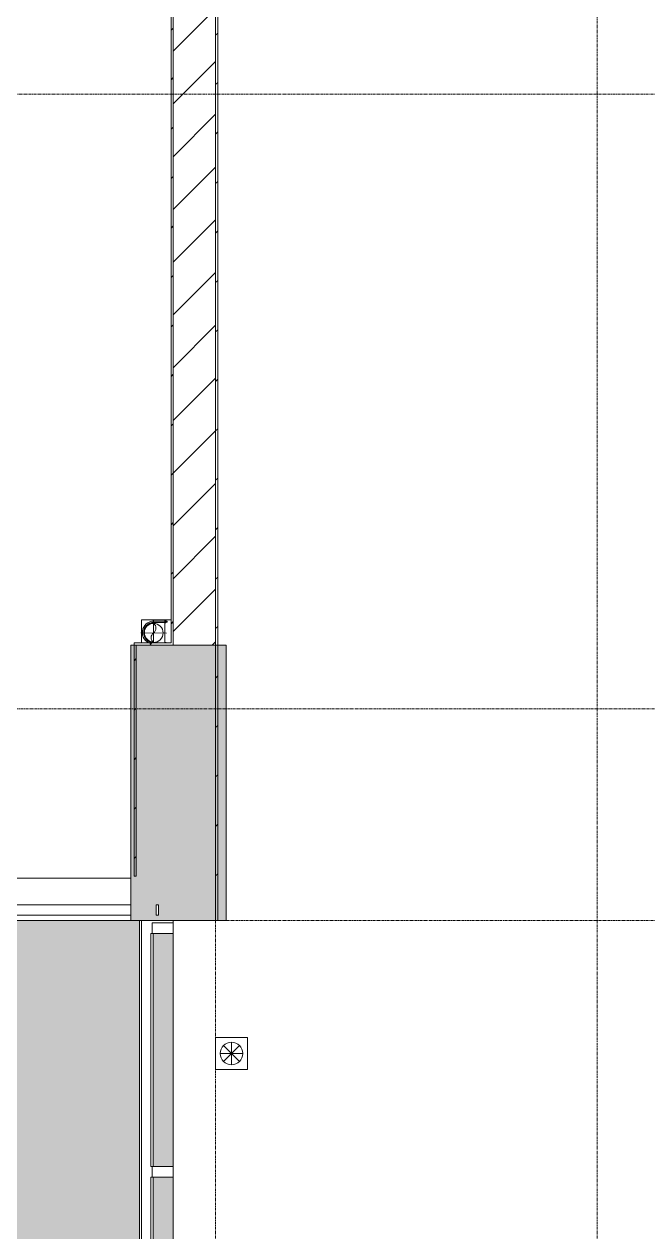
# Model space of a CAD drawing. Header units: millimetres. Extents: x 5359 to 218750, y -16347 to 109893.
# Drawn here: x 115549 to 118492, y 23068 to 28767 of the extents above; entities that cross this region are included whole.
import ezdxf

# ---------------------------------------------------------------- set-up
doc = ezdxf.new("R2010")
doc.units = ezdxf.units.MM
doc.linetypes.add('Grid Line', pattern=[22.225, 12.7, -3.175, 3.175, -3.175])
doc.linetypes.add('IMPORT-CENTER _3_', pattern=[10.16, 6.35, -1.27, 1.27, -1.27])
for name, color, linetype, lineweight in [('0-1', 7, 'Continuous', 5), ('A-FLOR', 192, 'Continuous', 9), ('A-FLOR-HRAL-1', 9, 'Continuous', 9), ('A-FLOR-PATT', 8, 'Continuous', 9), ('A-GLAZ-CURT', 52, 'Continuous', 9), ('A-GLAZ-CWMG', 51, 'Continuous', 9), ('A-GLAZ-CWMG-1', 51, 'Continuous', 18), ('A-WALL', 113, 'Continuous', 9), ('A-WALL-2', 9, 'Continuous', 9), ('A-WALL-3', 113, 'Continuous', 18), ('A-WALL-PATT-2', 9, 'Continuous', 9), ('A-WALL-PATT-3', 111, 'Continuous', 9), ('G-IMPT', 8, 'Continuous', 9), ('G-IMPT-1', 8, 'IMPORT-CENTER _3_', 9), ('I-WALL-1', 53, 'Continuous', 18), ('I-WALL-3', 2, 'Continuous', 18), ('M-EQPM', 50, 'Continuous', 9), ('S-COLS-1', 253, 'Continuous', 5), ('S-COLS-2', 53, 'Continuous', 18), ('S-GRID-1', 1, 'Grid Line', 9)]:
    doc.layers.add(name, color=color, linetype=linetype, lineweight=lineweight)
pattern_1 = [(45, (0, 0), (-116.67262, 116.67262), [])]

# ---------------------------------------------------------------- blocks, each defined once
blk = doc.blocks.new('NCV_TKTC_KET CAU_rvt-1-TKCS_MB ĐỊNH VỊ CỔNG-HÀNG RÀO')
at = {"layer": 'S-COLS-1'}
h = blk.add_hatch(color=256, dxfattribs=at)
h.paths.add_polyline_path([(116502.6, 24536.9), (116502.6, 25836.9), (116052.6, 25836.9), (116052.6, 24536.9), (116182.6, 24536.9)])
h.paths.add_polyline_path([(116182.6, 24561.9), (116172.6, 24561.9), (116172.6, 24611.9), (116182.6, 24611.9)])
at = {"layer": 'S-COLS-2'}
for p, q in [((116502.6, 25836.9), (116052.6, 25836.9)), ((116052.6, 25836.9), (116052.6, 24536.9)), ((116502.6, 24536.9), (116502.6, 25836.9)), ((116052.6, 24536.9), (116502.6, 24536.9))]:
    blk.add_line(p, q, dxfattribs=at)
blk = doc.blocks.new('Railing - 50 x 10mm-457210-TKCS_MB ĐỊNH VỊ CỔNG-HÀNG RÀO')
at = {"layer": 'A-FLOR-HRAL-1'}
for p, q in [((25, 5), (-25, 5)), ((-25, 5), (-25, -5)), ((25, -5), (25, 5)), ((-25, -5), (25, -5))]:
    blk.add_line(p, q, dxfattribs=at)
blk = doc.blocks.new('Railing - Railing-641380-TKCS_MB ĐỊNH VỊ CỔNG-HÀNG RÀO')
at = {"layer": 'A-FLOR-HRAL-1'}
for p, q in [((93144.1, 15351.2), (92149.1, 15351.2)), ((92149.1, 15301.2), (93144.1, 15301.2))]:
    blk.add_line(p, q, dxfattribs=at)
at = {"extrusion": (0, 0, -1), "zscale": -1, "rotation": 90.00000000000072}
for p in [(-92144.1, 15326.2), (-93269.1, 15326.2)]:
    blk.add_blockref('Railing - 50 x 10mm-457210-TKCS_MB ĐỊNH VỊ CỔNG-HÀNG RÀO', p, dxfattribs=at)
blk = doc.blocks.new('NCV_TKTC_TANG 1_rvt-1-TKCS_MB ĐỊNH VỊ CỔNG-HÀNG RÀO')
at = {"layer": 'A-WALL-PATT-2'}
h = blk.add_hatch(dxfattribs=at)
h.set_pattern_fill('FP_3', color=256, style=0, pattern_type=2)
h.set_pattern_definition(pattern_1)
h.paths.add_polyline_path([(116252.6, 25836.9), (116252.6, 28836.9), (116242.6, 28836.9), (116242.6, 25836.9)])
h = blk.add_hatch(dxfattribs=at)
h.set_pattern_fill('FP_3', color=256, style=0, pattern_type=2)
h.set_pattern_definition(pattern_1)
h.paths.add_polyline_path([(116067.6, 25836.9), (116242.6, 25836.9), (116242.6, 25846.9), (116067.6, 25846.9)])
h = blk.add_hatch(dxfattribs=at)
h.set_pattern_fill('FP_3', color=256, style=0, pattern_type=2)
h.set_pattern_definition(pattern_1)
h.paths.add_polyline_path([(116077.6, 24746.9), (116077.6, 25836.9), (116067.6, 25836.9), (116067.6, 24746.9)])
at = {"layer": 'A-WALL-2'}
for p, q in [((115052.9, 24736.9), (116052.6, 24736.9)), ((116052.6, 24536.9), (115052.9, 24536.9))]:
    blk.add_line(p, q, dxfattribs=at)
at = {"layer": 'I-WALL-1'}
for p, q in [((116252.6, 25836.9), (116252.6, 28836.9)), ((116242.6, 28826.9), (116242.6, 25846.9)), ((116242.6, 25846.9), (116067.6, 25846.9)), ((116067.6, 25846.9), (116067.6, 25836.9)), ((116067.6, 25836.9), (116067.6, 24746.9)), ((116077.6, 25836.9), (116242.6, 25836.9)), ((116077.6, 24746.9), (116077.6, 25836.9)), ((116242.6, 25836.9), (116252.6, 25836.9)), ((116067.6, 24746.9), (116077.6, 24746.9))]:
    blk.add_line(p, q, dxfattribs=at)
at = {"layer": 'A-FLOR-HRAL-1'}
blk.add_blockref('Railing - Railing-641380-TKCS_MB ĐỊNH VỊ CỔNG-HÀNG RÀO', (22908.5, 9260.7), dxfattribs=at)
blk = doc.blocks.new('System Panel - Glazed-1453213-TKCS_MB ĐỊNH VỊ CỔNG-HÀNG RÀO')
at = {"layer": 'A-GLAZ-CURT'}
for p, q in [((550, 6), (-550, 6)), ((-550, 6), (-550, -6)), ((550, -6), (550, 6)), ((-550, -6), (550, -6))]:
    blk.add_line(p, q, dxfattribs=at)
blk = doc.blocks.new('System Panel - Glazed-1286806-TKCS_MB ĐỊNH VỊ CỔNG-HÀNG RÀO')
at = {"layer": 'A-GLAZ-CURT'}
for p, q in [((575, 6), (-575, 6)), ((-575, 6), (-575, -6)), ((575, -6), (575, 6)), ((-575, -6), (575, -6))]:
    blk.add_line(p, q, dxfattribs=at)
blk = doc.blocks.new('Rectangular Mullion - 50 x 100mm-1453209-TKCS_MB ĐỊNH VỊ CỔNG-HÀNG RÀO')
at = {"layer": 'A-GLAZ-CWMG'}
blk.add_hatch(color=256, dxfattribs=at).paths.add_polyline_path([(116252.6, 23376.9), (116252.6, 24476.9), (116158.6, 24476.9), (116158.6, 23376.9)])
blk.add_line((116252.6, 23376.9), (116252.6, 24476.9), dxfattribs=at)
blk = doc.blocks.new('Rectangular Mullion - 50 x 100mm-1286802-TKCS_MB ĐỊNH VỊ CỔNG-HÀNG RÀO')
at = {"layer": 'A-GLAZ-CWMG'}
blk.add_hatch(color=256, dxfattribs=at).paths.add_polyline_path([(116158.6, 22176.9), (116252.6, 22176.9), (116252.6, 23326.9), (116158.6, 23326.9), (116158.6, 23102.8)])
blk.add_line((116252.6, 22176.9), (116252.6, 23326.9), dxfattribs=at)
blk = doc.blocks.new('Rectangular Mullion - 50 x 100mm-1286811-TKCS_MB ĐỊNH VỊ CỔNG-HÀNG RÀO')
at = {"layer": 'A-GLAZ-CWMG-1'}
for p, q in [((0, 0), (-50, 0)), ((-50, 0), (-50, -100)), ((0, -100), (0, 0)), ((-50, -100), (0, -100))]:
    blk.add_line(p, q, dxfattribs=at)
blk = doc.blocks.new('Rectangular Mullion - 50 x 100mm-1286804-TKCS_MB ĐỊNH VỊ CỔNG-HÀNG RÀO')
at = {"layer": 'A-GLAZ-CWMG-1'}
for p, q in [((-25, 0), (25, 0)), ((-25, -100), (-25, 0)), ((25, 0), (25, -100)), ((25, -100), (-25, -100))]:
    blk.add_line(p, q, dxfattribs=at)
blk = doc.blocks.new('TKTC_XREF_251221_MB TANG 1 - TKTC_XREF_260130_MB TANG 1_dwg_FD-4202110-TKCS_MB ĐỊNH VỊ CỔNG-HÀNG RÀO')
at = {"layer": 'G-IMPT'}
for p, q in [((53.3, 0), (-53.3, 0)), ((-37.7, 37.7), (37.7, -37.7)), ((37.7, 37.7), (-37.7, -37.7)), ((0, 53.3), (0, -53.3))]:
    blk.add_line(p, q, dxfattribs=at)
at = {"layer": 'G-IMPT', "flags": 128}
blk.add_lwpolyline([(-75, -75), (75, -75), (75, 75), (-75, 75)], close=True, dxfattribs=at)
at = {"layer": 'G-IMPT'}
blk.add_circle((0, 0), 53.3, dxfattribs=at)
blk = doc.blocks.new('TKTC_XREF_251221_MB TANG 1 - TKTC_XREF_260130_MB TANG 1_dwg_CUM U_DN100-V182-TKCS_MB ĐỊNH VỊ CỔNG-HÀNG RÀO')
at = {"layer": 'G-IMPT'}
blk.add_hatch(color=256, dxfattribs=at).paths.add_polyline_path([(0, 61), (0, 57), (14.8, 55.1), (28.5, 49.4), (40.3, 40.3), (49.4, 28.5), (55.1, 14.8), (57, 0), (55.1, -14.8), (49.4, -28.5), (40.3, -40.3), (28.5, -49.4), (14.8, -55.1), (0, -57), (0, -61), (15.8, -58.9), (30.5, -52.8), (43.1, -43.1), (52.8, -30.5), (60.5, -3.9), (60.5, 3.9), (58.9, 15.8), (52.8, 30.5), (43.1, 43.1), (30.5, 52.8), (15.8, 58.9)])
for p, q in [((-66.9, 62.1), (-71.7, 62.1)), ((-71.7, 59.2), (-66.9, 59.2)), ((-79.1, -63.4), (-79.1, -66.6)), ((-76.6, -63.4), (-76.6, -66.6)), ((-74.6, -63.4), (-74.6, -66.6)), ((-72.7, -60.7), (-72.7, -69.3)), ((-66.9, -62.1), (-71.7, -62.1)), ((-66.9, -67.9), (-71.7, -67.9)), ((-65, -69), (0, -69))]:
    blk.add_line(p, q, dxfattribs=at)
at = {"layer": 'G-IMPT', "flags": 128}
for points in [[(-65, 62.2), (-65, 57.3), (-66.9, 57.3), (-66.9, 59.2)], [(-65, 61), (0, 61), (0, 57)], [(-72.7, -62.4), (-78.1, -62.4), (-78.1, -67.6), (-72.7, -67.6)], [(-71.7, -70.8), (-66.9, -70.8), (-66.9, -59.2), (-71.7, -59.2)], [(-66.9, -59.2), (-66.9, -57.3), (-65, -57.3), (-65, -72.7), (-66.9, -72.7), (-66.9, -70.8)], [(-65, -61), (0, -61), (0, -57)]]:
    blk.add_lwpolyline(points, dxfattribs=at)
at = {"layer": 'G-IMPT'}
for centre, radius, start, end in [((-71.1, 60.7), 1.56, 112.61986, 247.38014), ((0, 0), 69, 270, 74.95922), ((0, 0), 61, 270, 90), ((0, 0), 57, 270, 90), ((-78.1, -63.4), 0.96, 90, 180), ((-78.1, -66.6), 0.96, 180, 270), ((-71.1, -60.7), 1.56, 112.61986, 247.38014), ((-67.9, -65), 4.8, 143.1301, 216.8699), ((-71.1, -69.3), 1.56, 112.61986, 247.38014)]:
    blk.add_arc(centre, radius, start, end, dxfattribs=at)
blk = doc.blocks.new('TKTC_XREF_251221_MB TANG 1 - TKTC_XREF_260130_MB TANG 1_dwg_$cc-V183-TKCS_MB ĐỊNH VỊ CỔNG-HÀNG RÀO')
at = {"layer": 'G-IMPT'}
blk.add_circle((0, 0), 0.5, dxfattribs=at)
for centre, radius, start, end in [((0, 0), 0.5, 90, 270), ((0.188, 0.25), 0.313, 126.8699, 233.1301), ((-0.188, -0.25), 0.313, 306.8699, 53.1301)]:
    blk.add_arc(centre, radius, start, end, dxfattribs=at)
at = {"layer": 'G-IMPT-1'}
for p, q in [((-0.673, 0), (0.673, 0)), ((0, -0.673), (0, 0.527))]:
    blk.add_line(p, q, dxfattribs=at)
blk = doc.blocks.new('TKTC_XREF_251221_MB TANG 1 - TKTC_XREF_260130_MB TANG 1_dwg-4202109-TKCS_MB ĐỊNH VỊ CỔNG-HÀNG RÀO')
at = {"layer": 'G-IMPT'}
blk.add_line((-87049.1, -376809.7), (-87049.1, -379859.7), dxfattribs=at)
at = {"layer": 'G-IMPT', "flags": 128}
for points in [[(-87049.1, -375499.7), (-87049.1, -375390.4), (-86939.2, -375390.4), (-86939.2, -375499.7)], [(-86939.2, -375499.7), (-86939.2, -375390.1), (-86909.1, -375390.1)]]:
    blk.add_lwpolyline(points, dxfattribs=at)
at = {"extrusion": (0, 0, -1), "xscale": 90.00000000005102, "yscale": 90.00000000005102, "zscale": -90.00000000005102, "rotation": 180.3740267799382}
blk.add_blockref('TKTC_XREF_251221_MB TANG 1 - TKTC_XREF_260130_MB TANG 1_dwg_$cc-V183-TKCS_MB ĐỊNH VỊ CỔNG-HÀNG RÀO', (86992, -375452.3), dxfattribs=at)
at = {"xscale": 0.7894736842105242, "yscale": 0.7894736842105242, "zscale": 0.7894736842105242, "rotation": 180}
blk.add_blockref('TKTC_XREF_251221_MB TANG 1 - TKTC_XREF_260130_MB TANG 1_dwg_CUM U_DN100-V182-TKCS_MB ĐỊNH VỊ CỔNG-HÀNG RÀO', (-86990.5, -375450.6), dxfattribs=at)
at = {"extrusion": (0, 0, -1), "zscale": -1}
blk.add_blockref('TKTC_XREF_251221_MB TANG 1 - TKTC_XREF_260130_MB TANG 1_dwg_FD-4202110-TKCS_MB ĐỊNH VỊ CỔNG-HÀNG RÀO', (86624.2, -377436.7), dxfattribs=at)
blk = doc.blocks.new('TKTC_XREF_251221_MB TANG 1 - TKTC_XREF_251221_MB TANG 1-2038492-TKCS_MB ĐỊNH VỊ CỔNG-HÀNG RÀO')
blk.add_blockref('TKTC_XREF_251221_MB TANG 1 - TKTC_XREF_260130_MB TANG 1_dwg-4202109-TKCS_MB ĐỊNH VỊ CỔNG-HÀNG RÀO', (169499.1, 384109.7))

msp = doc.modelspace()

# ---------------------------------------------------------------- hatches: boundary and pattern name
at = {"layer": 'A-FLOR-PATT'}
h = msp.add_hatch(dxfattribs=at)
h.set_pattern_fill('FP_14', color=256, style=0, pattern_type=2)
h.set_pattern_definition([(0, (167.64, 11.2), (558.8, 558.8), [83.82, -16.764, 22.352, -16.764, -419.1]), (0, (167.64, 11.2), (558.8, 558.8), [-139.7, 83.82, -335.28]), (0, (139.7, 27.94), (558.8, 558.8), [55.88, -41.91, 83.82, -41.91, -335.28]), (0, (139.7, 27.94), (558.8, 558.8), [-223.52, 55.88, -279.4]), (0, (335.3, 251.46), (558.8, 558.8), [69.85, -27.94, 69.85, -391.16]), (0, (55.9, 363.2), (558.8, 558.8), [27.94, -55.88, 27.94, -447.04]), (90, (111.76, 363.2), (-558.8, 558.8), [50.292, -508.508]), (90, (279.4, 27.94), (-558.8, 558.8), [55.88, -502.92]), (90, (419.1, 251.46), (-558.8, 558.8), [55.88, -502.92]), (45, (352.04, 22.35), (0, 558.7996), [55.88, -734.383]), (135, (206.76, 22.35), (-558.7996, 0), [55.88, -734.383]), (63.435, (335.28, 25.15), (-0.0005, 558.8001), [55.88, -1193.635]), (75.964, (307.34, 27.94), (-0.00237, 558.80038), [55.88, -2248.111]), (75.964, (447.04, 251.46), (-0.00237, 558.80038), [44.704, -2259.287]), (75.964, (122.94, 363.22), (-0.00237, 558.80038), [39.116, -2264.875]), (104.036, (251.46, 27.94), (0.00237, 558.80038), [55.88, -2248.111]), (104.036, (391.16, 251.46), (0.00237, 558.80038), [44.704, -2259.287]), (104.036, (100.58, 363.22), (0.00237, 558.80038), [39.116, -2264.875]), (116.565, (223.52, 25.15), (0.0005, 558.8001), [55.88, -1193.634])])
h.paths.add_polyline_path([(95052.6, 23332.4), (95052.6, 23332.4), (95052.6, 24521.1), (95062.6, 24521.1), (95062.6, 23332.4), (95057.6, 23332.4), (95057.6, 23327.4), (95052.6, 23332.3)])
h.paths.add_polyline_path([(111876.9, 20988.2), (116092.6, 20990), (116092.6, 24536.9), (115052.6, 24536.9), (115052.6, 24526.9), (111462.6, 24526.9), (111462.6, 23335.3), (111452.6, 23336.9), (111452.6, 23325.3), (111252.6, 23325.3), (111252.5, 23335.3), (108177.6, 23335.3), (108177.6, 23325.3), (107967.6, 23325.3), (107967.6, 24535.2), (106852.6, 24535.2), (106852.6, 24526.9), (103262.6, 24526.9), (103262.6, 23337.4), (103262.6, 23335.3), (103262.6, 23325.3), (99767.6, 23325.3), (99767.6, 23335.3), (99767.6, 23337.4), (99767.6, 24526.1), (95062.6, 24526.1), (95062.6, 24536.1), (95052.6, 24536.9), (95052.6, 23327.4), (86277.6, 23327.4), (86277.6, 23337.4), (86267.6, 23337.4), (86267.6, 24526.9), (83752.6, 24526.9), (83752.6, 20988.2), (102193.5, 20988.2)])
at = {"layer": 'A-WALL-PATT-3'}
h = msp.add_hatch(dxfattribs=at)
h.set_pattern_fill('FP_32', color=256, style=0, pattern_type=2)
h.set_pattern_definition(pattern_1)
h.paths.add_polyline_path([(116462.6, 24536.8), (116462.6, 33536.9), (116452.6, 33536.9), (116452.6, 24536.8)])
h = msp.add_hatch(dxfattribs=at)
h.set_pattern_fill('FP_1', color=256, style=0, pattern_type=2)
h.set_pattern_definition([(45, (0, 0), (-124.4508, 124.4508), [])])
h.paths.add_polyline_path([(116452.6, 25836.9), (116452.6, 28836.9), (116252.6, 28836.9), (116252.6, 25836.9)])
h.paths.add_polyline_path([(116452.6, 29036.9), (116452.6, 32237), (116252.6, 32237), (116252.6, 29036.9)])

# ---------------------------------------------------------------- linework, layer by layer
at = {"layer": 'A-FLOR'}
msp.add_line((116252.6, 24536.9), (116252.6, 24526.9), dxfattribs=at)
at = {"layer": 'A-WALL'}
for p, q in [((116092.6, 17226.9), (116092.6, 24536.9)), ((116102.6, 24536.9), (116102.6, 21486.9))]:
    msp.add_line(p, q, dxfattribs=at)
at = {"layer": 'A-WALL-3'}
for p, q in [((116252.6, 28836.9), (116252.6, 25836.9)), ((116452.6, 25836.9), (116452.6, 28836.9)), ((116252.6, 25836.9), (116452.6, 25836.9))]:
    msp.add_line(p, q, dxfattribs=at)
at = {"layer": 'I-WALL-3'}
for p, q in [((116452.6, 33546.9), (116452.6, 24536.8)), ((116462.6, 24536.8), (116462.6, 33536.9))]:
    msp.add_line(p, q, dxfattribs=at)
at = {"layer": 'S-GRID-1'}
for p, q in [((116452.6, 13102.5), (116452.6, 80482.7)), ((118252.6, 13102.5), (118252.6, 80482.7)), ((135474.6, 28436.9), (24837.1, 28436.9)), ((132680.6, 25536.9), (27631.1, 25536.9)), ((135474.6, 24536.9), (24837.1, 24536.9))]:
    msp.add_line(p, q, dxfattribs=at)

# ---------------------------------------------------------------- block references
at = {"layer": '0-1'}
for name in ['NCV_TKTC_KET CAU_rvt-1-TKCS_MB ĐỊNH VỊ CỔNG-HÀNG RÀO', 'NCV_TKTC_TANG 1_rvt-1-TKCS_MB ĐỊNH VỊ CỔNG-HÀNG RÀO']:
    msp.add_blockref(name, (0, 0), dxfattribs=at)
at = {"layer": 'A-GLAZ-CURT', "rotation": 269.9999999999998}
for name, p in [('System Panel - Glazed-1453213-TKCS_MB ĐỊNH VỊ CỔNG-HÀNG RÀO', (116152.6, 23926.9)), ('System Panel - Glazed-1286806-TKCS_MB ĐỊNH VỊ CỔNG-HÀNG RÀO', (116152.6, 22751.9))]:
    msp.add_blockref(name, p, dxfattribs=at)
at = {"layer": 'A-GLAZ-CWMG', "rotation": 89.99999999999986}
msp.add_blockref('Rectangular Mullion - 50 x 100mm-1286811-TKCS_MB ĐỊNH VỊ CỔNG-HÀNG RÀO', (116152.6, 24526.9), dxfattribs=at)
at = {"layer": 'A-GLAZ-CWMG'}
for name in ['Rectangular Mullion - 50 x 100mm-1453209-TKCS_MB ĐỊNH VỊ CỔNG-HÀNG RÀO', 'Rectangular Mullion - 50 x 100mm-1286802-TKCS_MB ĐỊNH VỊ CỔNG-HÀNG RÀO']:
    msp.add_blockref(name, (0, 0), dxfattribs=at)
at = {"layer": 'A-GLAZ-CWMG', "extrusion": (0, 0, -1), "rotation": 270.0000000000002}
msp.add_blockref('Rectangular Mullion - 50 x 100mm-1286804-TKCS_MB ĐỊNH VỊ CỔNG-HÀNG RÀO', (-116152.6, 23351.9), dxfattribs=at)
at = {"layer": 'M-EQPM'}
msp.add_blockref('TKTC_XREF_251221_MB TANG 1 - TKTC_XREF_251221_MB TANG 1-2038492-TKCS_MB ĐỊNH VỊ CỔNG-HÀNG RÀO', (33652.6, 17236.9), dxfattribs=at)

doc.saveas('drawing.dxf')
